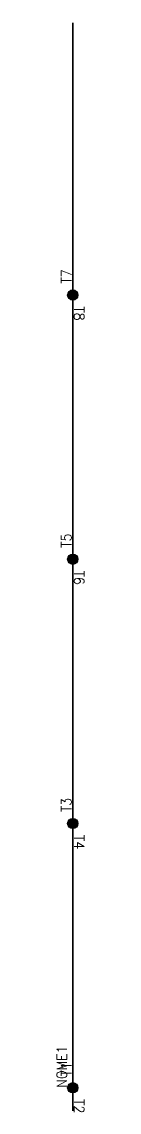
# Model space of a CAD drawing. Header units: millimetres. Extents: x -7 to -2, y -10 to 204.
import ezdxf
from ezdxf.enums import TextEntityAlignment as Align

# ---------------------------------------------------------------- set-up
doc = ezdxf.new("R2010")
doc.units = ezdxf.units.MM
doc.header["$LTSCALE"] = 10
doc.styles.add('ROMANS', font='romans.shx')

msp = doc.modelspace()

# ---------------------------------------------------------------- hatches: boundary and pattern name
h = msp.add_hatch(color=256)
h.paths.add_polyline_path([(-3.9, 151.14, 0.414214), (-4.9, 150.14, 0.414214), (-3.9, 149.14)])
h.paths.add_polyline_path([(-3.9, 149.14, 0.414214), (-2.9, 150.14, 0.414214), (-3.9, 151.14)])
h = msp.add_hatch(color=256)
h.paths.add_polyline_path([(-3.9, 149.14, 0.414214), (-2.9, 150.14, 0.414214), (-3.9, 151.14)])
h.paths.add_polyline_path([(-3.9, 151.14, 0.414214), (-4.9, 150.14, 0.414214), (-3.9, 149.14)])
h = msp.add_hatch(color=256)
h.paths.add_polyline_path([(-3.9, 99.46, 0.414214), (-4.9, 98.46, 0.414214), (-3.9, 97.46)])
h.paths.add_polyline_path([(-3.9, 97.46, 0.414214), (-2.9, 98.46, 0.414214), (-3.9, 99.46)])
h = msp.add_hatch(color=256)
h.paths.add_polyline_path([(-3.9, 97.46, 0.414214), (-2.9, 98.46, 0.414214), (-3.9, 99.46)])
h.paths.add_polyline_path([(-3.9, 99.46, 0.414214), (-4.9, 98.46, 0.414214), (-3.9, 97.46)])
h = msp.add_hatch(color=256)
h.paths.add_polyline_path([(-3.9, 47.78, 0.414214), (-4.9, 46.78, 0.414214), (-3.9, 45.78)])
h.paths.add_polyline_path([(-3.9, 45.78, 0.414214), (-2.9, 46.78, 0.414214), (-3.9, 47.78)])
h = msp.add_hatch(color=256)
h.paths.add_polyline_path([(-3.9, 45.78, 0.414214), (-2.9, 46.78, 0.414214), (-3.9, 47.78)])
h.paths.add_polyline_path([(-3.9, 47.78, 0.414214), (-4.9, 46.78, 0.414214), (-3.9, 45.78)])
h = msp.add_hatch(color=256)
h.paths.add_polyline_path([(-3.9, -3.91, 0.414214), (-4.9, -4.91, 0.414214), (-3.9, -5.91)])
h.paths.add_polyline_path([(-3.9, -5.91, 0.414214), (-2.9, -4.91, 0.414214), (-3.9, -3.91)])
h = msp.add_hatch(color=256)
h.paths.add_polyline_path([(-3.9, -5.91, 0.414214), (-2.9, -4.91, 0.414214), (-3.9, -3.91)])
h.paths.add_polyline_path([(-3.9, -3.91, 0.414214), (-4.9, -4.91, 0.414214), (-3.9, -5.91)])

# ---------------------------------------------------------------- linework, layer by layer
at = {"color": 7}
for p, q in [((-4.8, 150.14), (-4.9, 150.14)), ((-3, 150.14), (-2.9, 150.14)), ((-4.8, 98.46), (-4.9, 98.46)), ((-3, 98.46), (-2.9, 98.46)), ((-4.8, 46.78), (-4.9, 46.78)), ((-3, 46.78), (-2.9, 46.78)), ((-4.8, -4.91), (-4.9, -4.91)), ((-3, -4.91), (-2.9, -4.91))]:
    msp.add_line(p, q, dxfattribs=at)
at = {"color": 5, "const_width": 0.3}
msp.add_lwpolyline([(-3.9, 203.43), (-3.9, -9.45)], dxfattribs=at)
for centre in [(-3.9, 150.14), (-3.9, 150.14), (-3.9, 98.46), (-3.9, 98.46), (-3.9, 46.78), (-3.9, 46.78), (-3.9, -4.91), (-3.9, -4.91)]:
    msp.add_circle(centre, 1)
for p in [(-4.8, 150.14), (-3, 150.14), (-4.8, 98.46), (-3, 98.46), (-4.8, 46.78), (-3, 46.78), (-4.8, -4.91), (-3, -4.91)]:
    msp.add_point(p)

# ---------------------------------------------------------------- texts
at = {"color": 7, "style": 'ROMANS', "width": 0.9, "flags": 1}
for tag, rotation, p in [('T7', 90, (-4.17, 153.77)), ('T8', 270, (-3.64, 146.52)), ('T5', 90, (-4.17, 102.09)), ('T6', 270, (-3.64, 94.83)), ('T3', 90, (-4.17, 50.4)), ('T4', 270, (-3.64, 43.15)), ('T1', 90, (-4.17, -1.28)), ('T2', 270, (-3.64, -8.53))]:
    msp.add_attdef(tag, text='', height=2, rotation=rotation, dxfattribs=at).set_placement(p, align=Align.CENTER)
at = {"color": 7, "style": 'ROMANS', "width": 0.9}
msp.add_attdef('NOME1', (-5.05, -4.92), '', height=2, rotation=90, dxfattribs=at)

doc.saveas('drawing.dxf')
